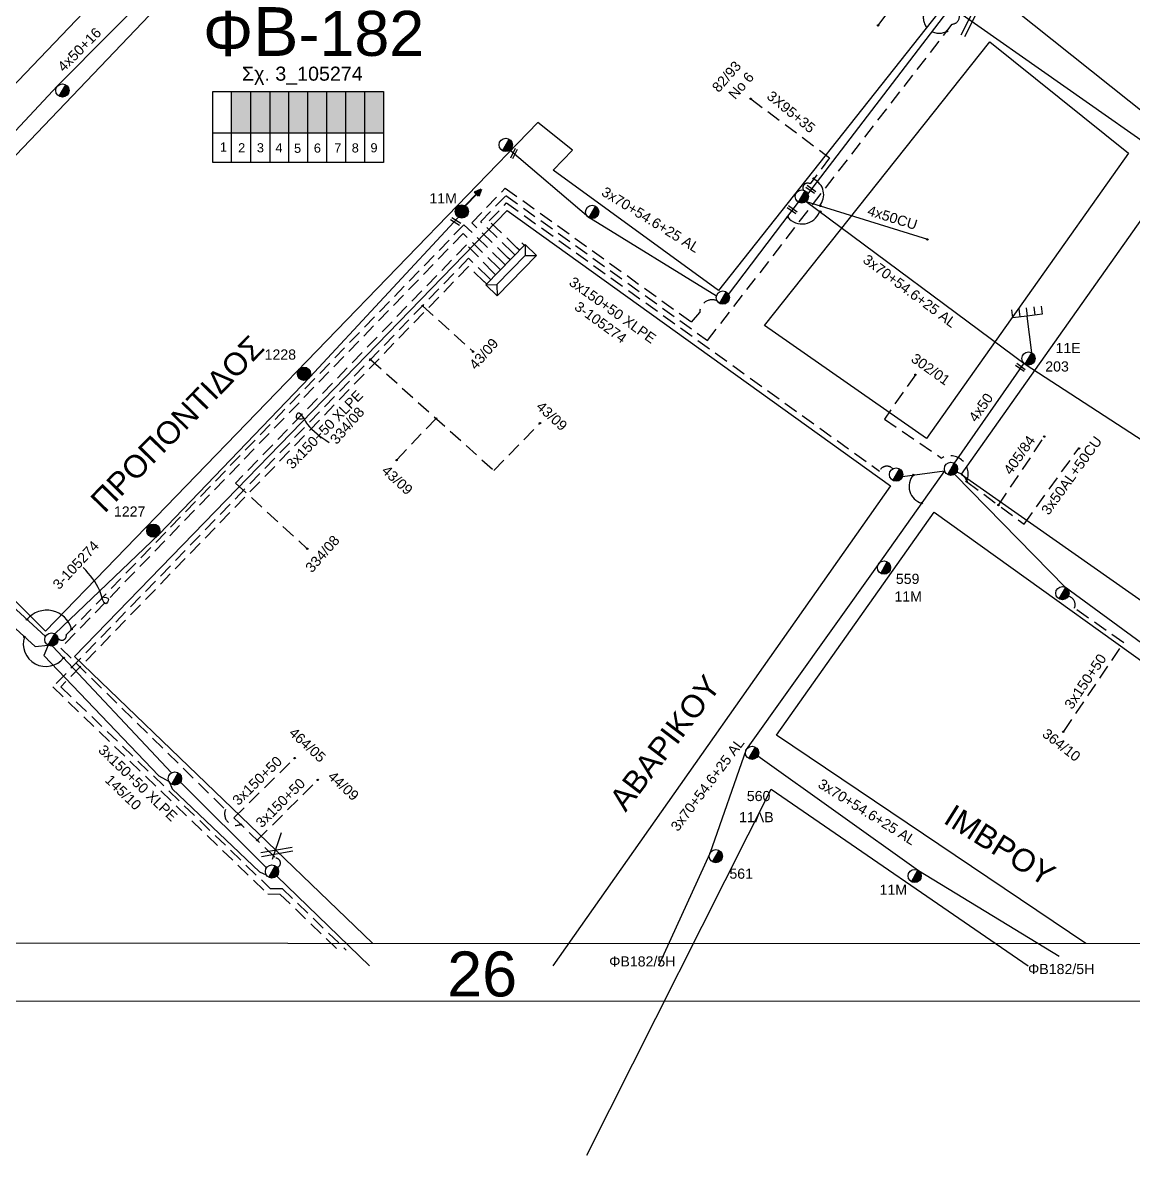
# Model space of a CAD drawing. Header units: millimetres. Extents: x 1138 to 9186, y 1584 to 2927.
# Drawn here: x 7382.3 to 7579.9, y 1880.3 to 2081.8 of the extents above; entities that cross this region are included whole.
import ezdxf
from ezdxf.enums import TextEntityAlignment as Align

# ---------------------------------------------------------------- set-up
doc = ezdxf.new("R2010")
doc.units = ezdxf.units.MM
doc.linetypes.add('DASHED', pattern=[19.05, 12.7, -6.35])
for name, color, linetype, lineweight in [('3x150+50', 7, 'Continuous', 30), ('3x150+50 XLPE', 7, 'SYN_LINE', 30), ('3x50AL+50CU', 7, 'Continuous', 30), ('3x70+54.6+25 AL', 7, 'SYN_LINE', 30), ('3x95+35', 7, 'Continuous', 30), ('4x50', 7, 'Continuous', 30), ('4x50+16', 7, 'Continuous', 30), ('4x50AL', 7, 'Continuous', 30), ('4x50CU', 7, 'Continuous', 30), ('4x6CU', 7, 'Continuous', 30), ('Υπόβαθρο ΔΕΗ', 7, 'Continuous', 30)]:
    doc.layers.add(name, color=color, linetype=linetype, lineweight=lineweight)
for name, color, linetype in [('Pillar OTE', 7, 'Continuous'), ('TEXT ΚΑΛΩΔΙΩΝ', 7, 'Continuous'), ('Άγνωστα', 7, 'Continuous'), ('ΑΓΝΩΣΤΟ ΕΝΑΕΡΙΟ ΚΑΛΩΔΙΟ', 7, 'Continuous'), ('Επίτονοι', 7, 'Continuous'), ('Επιγραφές - Σχήματα', 7, 'Continuous'), ('Καλώδια ΧΤ   3x150AL+50CU', 7, 'DASHED'), ('Καλώδια ΧΤ   3x95+35 XLPE', 7, 'DASHED'), ('Μηχανική τομή', 7, 'Continuous'), ('Στύλος Ξύλινος', 7, 'Continuous'), ('Στύλος Ξύλινος @ 1', 7, 'Continuous'), ('Στύλος ΦΜ', 7, 'Continuous'), ('Στύλος ΦΜ @ 1', 7, 'Continuous'), ('Συνδέσεις', 7, 'Continuous'), ('Τομή', 7, 'Continuous'), ('Υποσταθμός πόλεως', 7, 'Continuous')]:
    doc.layers.add(name, color=color, linetype=linetype)
doc.styles.add('arial', font='arial.ttf')
doc.styles.get("Standard").update_dxf_attribs({"font": 'arial.ttf'})
doc.linetypes.add('SYN_LINE', pattern='A,0.5,-0.0001,["/\\/\\/\\/",Standard,S=0.1,R=0,X=0,Y=-0.05],-0.25', length=0.7501)

# ---------------------------------------------------------------- blocks, each defined once
blk = doc.blocks.new('ΥΠΑΡΧΩΝ ΤΣΙΜΕΝΤΕΝΙΟΣ ΣΤΥΛΟΣ')
at = {"layer": 'Στύλος ΦΜ'}
blk.add_hatch(color=7, dxfattribs=at).paths.add_polyline_path([(-1.29, -2.28, 0.574793), (2.62, 0, 0.268822), (1.3, 2.27)])
at = {"layer": 'Στύλος ΦΜ', "color": 7}
blk.add_line((-1.29, -2.28), (1.3, 2.27), dxfattribs=at)
blk.add_circle((0, 0), 2.62, dxfattribs=at)
at = {"layer": 'Στύλος ΦΜ', "flags": 4}
for tag, p in [('ΑΡΙΘΜΟΣ', (-4.68, 8.05)), ('ΤΥΠΟΣ', (-4.91, 3.03))]:
    blk.add_attdef(tag, p, '', height=4, dxfattribs=at)
blk = doc.blocks.new('ΥΠΑΡΧΩΝ ΞΥΛΙΝΟΣ ΣΤΥΛΟΣ')
at = {"layer": 'Στύλος Ξύλινος'}
h = blk.add_hatch(color=7, dxfattribs=at)
h.paths.add_polyline_path([(-2.62, 0, 0.270008), (-1.29, -2.28), (1.3, 2.27, 0.576266)])
h.paths.add_polyline_path([(-1.29, -2.28, 0.574793), (2.62, 0, 0.268822), (1.3, 2.27)])
at = {"layer": 'Στύλος Ξύλινος', "color": 7}
blk.add_line((-1.29, -2.28), (1.3, 2.27), dxfattribs=at)
blk.add_circle((0, 0), 2.62, dxfattribs=at)
at = {"layer": 'Στύλος Ξύλινος', "flags": 4}
for tag, p in [('ΑΡΙΘΜΟΣ', (-4.91, 8.6)), ('ΤΥΠΟΣ', (-4.85, 3.39))]:
    blk.add_attdef(tag, p, '', height=4, dxfattribs=at)
blk = doc.blocks.new('ΥΠΟΣΤΑΘΜΟΣ ΠΟΛΕΩΣ 9 ΑΝΑΧΩΡΗΣΕΩΝ')
at = {"layer": 'Υποσταθμός πόλεως', "ltscale": 40}
for p, q in [((-9.63, -2.82), (-9.63, -4)), ((-7.12, -2.82), (-7.12, -4)), ((-4.84, -2.82), (-4.84, -4)), ((-2.36, -2.82), (-2.36, -4)), ((0.09, -2.82), (0.09, -4)), ((2.55, -2.82), (2.55, -4)), ((5.02, -2.82), (5.02, -4)), ((7.48, -2.82), (7.48, -4)), ((9.61, -2.82), (9.61, -4))]:
    blk.add_line(p, q, dxfattribs=at)
blk.add_lwpolyline([(-10.02, 2.82), (10.02, 2.82), (10.02, -2.82), (-10.02, -2.82)], close=True, dxfattribs=at)
for points in [[(-7.21, 0), (-10.02, 2.82)], [(-10.02, -2.82), (-7.21, 0)], [(-7.21, 0), (7.21, 0)], [(7.21, 0), (10.02, 2.82)], [(10.02, -2.82), (7.21, 0)]]:
    blk.add_lwpolyline(points, dxfattribs=at)
at = {"layer": 'Υποσταθμός πόλεως', "linetype": 'SYN_LINE', "ltscale": 40, "flags": 1}
for tag, p in [('ΜΕΤΑΣΧΗΜΑΤΙΣΜΟΣ', (10.79, 1.71)), ('ΙΣΧΥΣ', (10.77, -1.08)), ('ΑΡΙΘΜΟΣ', (10.89, -3.8))]:
    blk.add_attdef(tag, p, '', height=1.8, dxfattribs=at)
blk = doc.blocks.new('ΕΠΙΤΟΝΟΣ')
at = {"layer": 'Επίτονοι', "lineweight": 40, "ltscale": 40}
blk.add_hatch(color=256, dxfattribs=at).paths.add_polyline_path([(-1.13, 6.47), (0, 9.1), (1.13, 6.47)])
for p, q in [((-1.13, 6.47), (0, 9.1)), ((0, 9.1), (1.13, 6.47)), ((1.13, 6.47), (-1.13, 6.47)), ((-1.13, 6.47), (0, 6.47)), ((0, 6.47), (0, 0))]:
    blk.add_line(p, q, dxfattribs=at)
blk = doc.blocks.new('_ΣΥΝΔΕΣΗ')
at = {"layer": 'Συνδέσεις', "linetype": 'SYN_LINE', "ltscale": 40}
blk.add_hatch(color=256, dxfattribs=at).paths.add_polyline_path([(0.5, -0.01, 1), (-0.5, -0.01, 1)])
at = {"layer": 'Συνδέσεις'}
blk.add_circle((0, -0.01), 0.5, dxfattribs=at)
blk = doc.blocks.new('ΜΗΧΑΝΙΚΗ ΤΟΜΗ')
at = {"layer": 'Μηχανική τομή', "ltscale": 40}
for p, q in [((-1.89, 0.78), (5.69, 0.78)), ((-1.89, -0.77), (5.69, -0.77))]:
    blk.add_line(p, q, dxfattribs=at)
blk = doc.blocks.new('A$C6B443C3E')
at = {"layer": 'Υπόβαθρο ΔΕΗ', "lineweight": 30, "ltscale": 0.1}
for p, q in [((-0.89, 8.1), (-0.5, 6.7)), ((0.38, 8.46), (0.78, 7.06)), ((-4.73, 7.03), (-4.33, 5.62)), ((-3.45, 7.39), (-3.06, 5.98)), ((-2.17, 7.75), (-1.78, 6.34))]:
    blk.add_line(p, q, dxfattribs=at)
for points in [[(-1.78, 6.34), (-4.33, 5.62)], [(0.78, 7.06), (-1.78, 6.34)], [(0, 0), (-1.78, 6.34)]]:
    blk.add_lwpolyline(points, dxfattribs=at)
blk = doc.blocks.new('ΤΟΜΗ')
at = {"layer": 'Τομή', "ltscale": 40}
for p, q in [((-5.68, 0), (17.06, 0)), ((-5.68, -2.77), (17.06, -2.77))]:
    blk.add_line(p, q, dxfattribs=at)

msp = doc.modelspace()

# ---------------------------------------------------------------- hatches: boundary and pattern name
at = {"layer": 'Καλώδια ΧΤ   3x150AL+50CU', "linetype": 'DASHED', "lineweight": -3, "ltscale": 0.2}
h = msp.add_hatch(color=151, dxfattribs=at)
h.dxf.hatch_style = 1
h.paths.add_polyline_path([(7422.93, 2069.57), (7419.49, 2069.57), (7419.49, 2062.21), (7422.93, 2062.2)])
h = msp.add_hatch(color=173, dxfattribs=at)
h.dxf.hatch_style = 1
h.paths.add_polyline_path([(7422.93, 2062.2), (7426.37, 2062.2), (7426.37, 2069.57), (7422.93, 2069.57)])
h = msp.add_hatch(color=62, dxfattribs=at)
h.dxf.hatch_style = 1
h.paths.add_polyline_path([(7429.67, 2069.57), (7426.37, 2069.57), (7426.37, 2062.2), (7429.67, 2062.2)])
h = msp.add_hatch(color=6, dxfattribs=at)
h.dxf.hatch_style = 1
h.paths.add_polyline_path([(7433.06, 2069.57), (7429.67, 2069.57), (7429.67, 2062.2), (7433.06, 2062.19)])
h = msp.add_hatch(color=2, dxfattribs=at)
h.dxf.hatch_style = 1
h.paths.add_polyline_path([(7433.06, 2062.19), (7436.45, 2062.19), (7436.45, 2069.57), (7433.06, 2069.57)])
h = msp.add_hatch(color=85, dxfattribs=at)
h.dxf.hatch_style = 1
h.paths.add_polyline_path([(7436.45, 2062.19), (7439.85, 2062.19), (7439.85, 2069.57), (7436.45, 2069.57)])
h = msp.add_hatch(color=30, dxfattribs=at)
h.dxf.hatch_style = 1
h.paths.add_polyline_path([(7439.79, 2062.19), (7443.19, 2062.19), (7443.19, 2069.56), (7439.79, 2069.57)])
h = msp.add_hatch(color=133, dxfattribs=at)
h.dxf.hatch_style = 1
h.paths.add_polyline_path([(7443.11, 2062.19), (7446.51, 2062.19), (7446.51, 2069.56), (7443.11, 2069.56)])

# ---------------------------------------------------------------- linework, layer by layer
at = {"layer": '3x150+50', "lineweight": -3}
msp.add_lwpolyline([(6972.18, 1918.16), (9029.84, 1917.64), (9029.84, 2900.53), (6972.18, 2900.53)], close=True, dxfattribs=at)
at = {"layer": '3x150+50', "color": 85, "linetype": 'DASHED', "lineweight": -3, "ltscale": 0.2}
msp.add_lwpolyline([(7567.49, 1955.73), (7578.16, 1971.5), (7569.41, 1977.66, 0.464481), (7568.3, 1979.78, -2.066981)], format="xyb", dxfattribs=at)
at = {"layer": '3x150+50', "color": 173, "linetype": 'DASHED', "lineweight": -3, "ltscale": 0.2}
for points in [[(7419.88, 1940.37), (7430.7, 1950.98)], [(7424.04, 1936.37), (7434.82, 1947.1)]]:
    msp.add_lwpolyline(points, dxfattribs=at)
msp.add_lwpolyline([(7419.88, 1940.37), (7427.37, 1933.17, -0.822362), (7427.61, 1931.52)], format="xyb", dxfattribs=at)
at = {"layer": '3x150+50 XLPE', "color": 2, "linetype": 'DASHED', "lineweight": -3, "ltscale": 0.2}
msp.add_lwpolyline([(7469.45, 2040.91), (7463.79, 2046.4), (7468.29, 2051.04), (7504.15, 2025.26), (7547.68, 2081.54, 0.759548), (7548.24, 2084.02, 88.379213)], format="xyb", dxfattribs=at)
at = {"layer": '3x150+50 XLPE', "color": 85, "linetype": 'DASHED', "lineweight": -3, "ltscale": 0.2}
msp.add_lwpolyline([(7468.59, 2040.02), (7462.2, 2046.2), (7468.17, 2052.36), (7501.31, 2028.53), (7502.75, 2030.26, -0.53045), (7505.83, 2032.33, -8.388513)], format="xyb", dxfattribs=at)
at = {"layer": '3x150+50 XLPE', "color": 6, "linetype": 'DASHED', "lineweight": -3, "ltscale": 0.2}
msp.add_lwpolyline([(7470.24, 2041.73), (7465.3, 2046.52), (7468.41, 2049.73), (7534.75, 2002.02, -0.566297), (7537.08, 2002.43)], format="xyb", dxfattribs=at)
at = {"layer": '3x150+50 XLPE', "color": 62, "linetype": 'DASHED', "lineweight": -3, "ltscale": 0.2}
msp.add_lwpolyline([(7467.73, 2039.14), (7460.81, 2045.85), (7390.08, 1972.91, -0.83516), (7388.59, 1972.34)], format="xyb", dxfattribs=at)
at = {"layer": '3x150+50 XLPE', "color": 173, "linetype": 'DASHED', "lineweight": -3, "ltscale": 0.2}
msp.add_lwpolyline([(7466.88, 2038.26), (7460.67, 2044.27), (7389.11, 1970.55), (7418.39, 1941.81, 0.678933), (7421.11, 1939.19)], format="xyb", dxfattribs=at)
at = {"layer": '3x150+50 XLPE', "color": 30, "linetype": 'DASHED', "lineweight": -3, "ltscale": 0.2}
msp.add_lwpolyline([(7466.02, 2037.37), (7461.28, 2042.28), (7420.19, 1999.89), (7432.95, 1988.2)], dxfattribs=at)
at = {"layer": '3x150+50 XLPE', "color": 151, "linetype": 'DASHED', "lineweight": -3, "ltscale": 0.2}
for points in [[(7465.16, 2036.49), (7461.65, 2039.89), (7387.69, 1963.63), (7425.93, 1926.81), (7428.08, 1926.79), (7438.6, 1916.66)], [(7453.46, 2031.44), (7462.45, 2023.28)], [(7444.19, 2021.89), (7466.13, 2002.14), (7474.34, 2010.57)], [(7455.85, 2011.4), (7448.82, 2003.98)]]:
    msp.add_lwpolyline(points, dxfattribs=at)
at = {"layer": '3x150+50 XLPE', "color": 133, "linetype": 'DASHED', "lineweight": -3, "ltscale": 0.2}
msp.add_lwpolyline([(7464.42, 2035.72), (7461.63, 2038.43), (7389.11, 1963.65), (7426.34, 1927.81), (7428.48, 1927.79), (7439.86, 1916.84)], dxfattribs=at)
at = {"layer": '3x50AL+50CU', "color": 85, "linetype": 'DASHED', "lineweight": -3, "ltscale": 0.2}
for points in [[(7541.12, 2019.17), (7535.59, 2011.27), (7545.75, 2004.35, -0.72447), (7550.22, 2000.17), (7560.44, 1992.61), (7570.16, 2006.08)], [(7550.22, 2000.17, 0.299682), (7548.46, 2001.82, 59.7551)]]:
    msp.add_lwpolyline(points, format="xyb", dxfattribs=at)
msp.add_lwpolyline([(7555.88, 1995.99), (7564.09, 2008.17)], dxfattribs=at)
at = {"layer": '3x70+54.6+25 AL', "color": 5, "linetype": 'SYN_LINE', "lineweight": -3, "ltscale": 15}
msp.add_lwpolyline([(7692.18, 1973.72), (7653.97, 2004.93), (7617.82, 2033.06), (7586.78, 2056.99), (7548.24, 2084.02)], dxfattribs=at)
at = {"layer": '3x70+54.6+25 AL', "color": 85, "linetype": 'SYN_LINE', "lineweight": -3, "ltscale": 15}
for points in [[(7505.71, 2033.14), (7483.03, 2047.11), (7468.98, 2059.13)], [(7507.89, 2033.46), (7520.33, 2049.84)], [(7521.7, 2049.99), (7560.66, 2021.03), (7594.5, 1999.07), (7633.36, 1972.46), (7667.6, 1948.23), (7673.03, 1946.4)], [(7654.8, 1919.1), (7627.4, 1938.48), (7598.19, 1959.08), (7567.84, 1981.34), (7548.11, 2001.45)]]:
    msp.add_lwpolyline(points, dxfattribs=at)
at = {"layer": '3x70+54.6+25 AL', "color": 62, "linetype": 'SYN_LINE', "lineweight": -3, "ltscale": 15}
for points in [[(7315.62, 2042.55), (7314.49, 2040.79), (7324.02, 2031.16), (7325.95, 2030.97), (7325.57, 2029.52), (7332.07, 2022.78), (7334.65, 2023.29), (7334.29, 2020.7), (7337.47, 2017.53), (7339.08, 2017.26), (7339.17, 2015.45), (7360.42, 1993.23), (7362.45, 1992.58), (7362.67, 1990.77), (7384.54, 1970.8), (7386.86, 1971.04), (7386.09, 1969.21), (7406.52, 1947.84), (7408.36, 1946.82), (7408.89, 1945.53), (7424.47, 1930.73), (7425.66, 1930.2)], [(7386.39, 1972.6), (7364.08, 1993.08)], [(7387.65, 1970.91), (7408.78, 1948.35)], [(7410.4, 1946.71), (7425.7, 1931.47)], [(7427.52, 1929.99), (7444, 1914.05)]]:
    msp.add_lwpolyline(points, dxfattribs=at)
at = {"layer": '3x70+54.6+25 AL', "color": 6, "linetype": 'SYN_LINE', "lineweight": -3, "ltscale": 15}
for points in [[(7546.31, 2002.08), (7534.5, 1985.43), (7511.02, 1952.48), (7504.53, 1933.98), (7495.41, 1914.05)], [(7513.11, 1951.38), (7541.66, 1930.98), (7566.71, 1915.76)]]:
    msp.add_lwpolyline(points, dxfattribs=at)
at = {"layer": '3x70+54.6+25 AL', "color": 6, "linetype": 'SYN_LINE', "lineweight": -3, "ltscale": 10}
msp.add_lwpolyline([(7538.81, 2001.07), (7546.31, 2002.08)], dxfattribs=at)
at = {"layer": '3x95+35', "color": 85, "linetype": 'DASHED', "lineweight": -3, "ltscale": 0.2}
msp.add_lwpolyline([(7511.82, 2068.25), (7525.85, 2057.77), (7522.38, 2053.12, 0.764593), (7521.19, 2052.01, 15.768627)], format="xyb", dxfattribs=at)
at = {"layer": '4x50', "color": 85, "lineweight": -3, "ltscale": 0.2}
msp.add_lwpolyline([(7560.43, 2021.21), (7548.02, 2003.44)], dxfattribs=at)
at = {"layer": '4x50+16', "color": 62, "lineweight": -3, "ltscale": 0.2}
msp.add_lwpolyline([(7340.24, 2019.31), (7358.48, 2038.43), (7388.53, 2070.53), (7417.09, 2099.36)], dxfattribs=at)
at = {"layer": '4x50+16', "color": 2, "lineweight": -3, "ltscale": 0.2}
msp.add_lwpolyline([(7522, 2051.3), (7546.86, 2083.86)], dxfattribs=at)
at = {"layer": '4x50CU', "color": 85, "linetype": 'SYN_LINE', "lineweight": -3, "ltscale": 15}
msp.add_lwpolyline([(7521.7, 2049.99), (7543.29, 2043.29)], dxfattribs=at)
at = {"layer": '4x6CU', "color": 2, "linetype": 'DASHED', "lineweight": -3, "ltscale": 0.2}
msp.add_lwpolyline([(7534.49, 2081.31), (7541.79, 2091.08), (7545.95, 2087.99), (7542.61, 2083.42, 0.666223), (7546.71, 2080.28, 5.056728)], format="xyb", dxfattribs=at)
at = {"layer": 'Pillar OTE', "lineweight": -3, "ltscale": 40}
for points in [[(7416.17, 2056.93), (7416.17, 2069.57), (7446.5, 2069.56), (7446.5, 2056.9), (7416.17, 2056.93)], [(7419.49, 2056.92), (7419.49, 2069.57)], [(7422.93, 2056.92), (7422.93, 2069.57)], [(7426.37, 2056.92), (7426.37, 2069.57)], [(7429.67, 2056.91), (7429.67, 2069.57)], [(7433.06, 2056.91), (7433.06, 2069.57)], [(7436.45, 2056.91), (7436.45, 2069.57)], [(7439.79, 2056.9), (7439.79, 2069.57)], [(7443.18, 2056.9), (7443.18, 2069.56)], [(7416.17, 2062.21), (7446.5, 2062.18)]]:
    msp.add_lwpolyline(points, dxfattribs=at)
at = {"layer": 'ΑΓΝΩΣΤΟ ΕΝΑΕΡΙΟ ΚΑΛΩΔΙΟ', "color": 62, "lineweight": -3, "ltscale": 0.2}
msp.add_lwpolyline([(7459.86, 2047.18), (7433.38, 2018.74), (7406.59, 1990.83), (7388.03, 1973.09)], dxfattribs=at)
at = {"layer": 'Επιγραφές - Σχήματα', "lineweight": -3}
msp.add_lwpolyline([(6949.78, 2926.89), (9185.18, 2926.75), (9185.88, 1907.61), (6949.78, 1907.75)], close=True, dxfattribs=at)
at = {"layer": 'Τομή', "lineweight": -3}
msp.add_line((7428.3, 1937.66), (7426.71, 1932.95), dxfattribs=at)
at = {"layer": 'Υπόβαθρο ΔΕΗ', "lineweight": -3}
for points in [[(7446.04, 2218.34), (7469.71, 2196.24), (7483.12, 2187.06), (7413.71, 2105.2), (7336.4, 2024.31), (7294.01, 2067.67), (7446.04, 2218.34)], [(7462.08, 2149.65), (7545.02, 2083.38), (7506.07, 2034.18), (7476.67, 2055.54), (7480.1, 2059.13), (7473.95, 2064.05), (7386.39, 1973.58), (7342.39, 2017.74), (7411.1, 2089.73), (7462.08, 2149.65)], [(7468.52, 2048.41), (7391.55, 1969.04), (7444.52, 1918.04)], [(7468.52, 2048.41), (7536.67, 1999.41), (7476.63, 1914.05)], [(7571.44, 1918.01), (7516.4, 1955.06), (7544.48, 1994.73), (7647.27, 1920.99), (7645.46, 1917.99)], [(7482.68, 1880.32), (7515.44, 1945.43), (7561.15, 1914.05)]]:
    msp.add_lwpolyline(points, dxfattribs=at)
for points in [[(7558.77, 2084.09), (7586.15, 2119.17), (7723.13, 2030.65), (7688.39, 1980.79)], [(7554.34, 2078.37), (7579, 2058.56), (7543.09, 2007.82), (7514.28, 2027.9)], [(7652.83, 1928.8), (7683.94, 1974.41), (7585.62, 2052.91), (7549.27, 2001.51)]]:
    msp.add_lwpolyline(points, close=True, dxfattribs=at)
at = {"layer": 'Υπόβαθρο ΔΕΗ', "color": 7, "linetype": 'Continuous', "lineweight": -3, "ltscale": 0.2}
for centre, radius, start, end in [((7521.74, 2051.19), 3.06, 320.2734, 64.5539), ((7520.95, 2049.32), 3.33, 219.907, 339.0081)]:
    msp.add_arc(centre, radius, start, end, dxfattribs=at)
at = {"layer": 'Υπόβαθρο ΔΕΗ', "lineweight": -3}
for centre, radius, start, end in [((7543.08, 1999.31), 3.09, 139.1378, 254.2036), ((7386.62, 1972.73), 4.56, 14.7529, 140.6541), ((7386.46, 1971.31), 4.03, 162.226, 321.5209)]:
    msp.add_arc(centre, radius, start, end, dxfattribs=at)
for points in [[(7432.39, 2011.36), (7431.06, 2011.55), (7431.3, 2012.38), (7432.21, 2011.54), (7433.01, 2010.32), (7436.82, 2007.12)], [(7396.33, 1979.67), (7397.57, 1979.16), (7397.13, 1978.41), (7396.46, 1979.45), (7396, 1980.84), (7393.11, 1984.89)]]:
    msp.add_spline(points, degree=3, dxfattribs=at)

# ---------------------------------------------------------------- block references
at = {"layer": '4x50AL', "color": 1, "lineweight": -3, "ltscale": 0.1, "rotation": 351.4482873203811}
msp.add_blockref('A$C6B443C3E', (7561.83, 2023.08), dxfattribs=at)
at = {"layer": 'Επίτονοι', "lineweight": -3, "xscale": 0.449999999999818, "yscale": 0.449999999999818, "zscale": 0.449999999999818, "rotation": 315.9617360227249}
msp.add_blockref('ΕΠΙΤΟΝΟΣ', (7461.03, 2049.22), dxfattribs=at)
at = {"layer": 'Μηχανική τομή', "lineweight": -3, "xscale": 0.25, "yscale": 0.25, "zscale": 0.25}
for p, rotation in [((7469.53, 2058.11), 62.8697224294164), ((7522.88, 2051.82), 143.98561449496), ((7519.56, 2048.2), 143.98561449496), ((7458.95, 2046.71), 327.1320431928102), ((7560.17, 2020.16), 143.98561449496)]:
    msp.add_blockref('ΜΗΧΑΝΙΚΗ ΤΟΜΗ', p, dxfattribs=dict(at, rotation=rotation))
at = {"layer": 'Στύλος Ξύλινος @ 1', "lineweight": -3, "ltscale": 40}
ref = msp.add_blockref('ΥΠΑΡΧΩΝ ΞΥΛΙΝΟΣ ΣΤΥΛΟΣ', (7460.44, 2048.2), dxfattribs=dict(at, xscale=0.4499999999998181, yscale=0.4499999999998181, zscale=0.4499999999998181))
ref.add_attrib('ΤΥΠΟΣ', '11M', (7454.67, 2049.65), dxfattribs={"layer": 'Στύλος Ξύλινος', "height": 1.8, "flags": 4})
ref = msp.add_blockref('ΥΠΑΡΧΩΝ ΞΥΛΙΝΟΣ ΣΤΥΛΟΣ', (7432.36, 2019.35), dxfattribs=dict(at, xscale=0.4499999999998181, yscale=0.4499999999998181, zscale=0.4499999999998181))
ref.add_attrib('ΤΥΠΟΣ', '1228', (7425.36, 2021.86), dxfattribs={"layer": 'Στύλος Ξύλινος', "height": 1.8, "flags": 4})
ref = msp.add_blockref('ΥΠΑΡΧΩΝ ΞΥΛΙΝΟΣ ΣΤΥΛΟΣ', (7405.57, 1991.43), dxfattribs=dict(at, xscale=0.4499999999998181, yscale=0.4499999999998181, zscale=0.4499999999998181))
ref.add_attrib('ΤΥΠΟΣ', '1227', (7398.56, 1993.94), dxfattribs={"layer": 'Στύλος Ξύλινος', "height": 1.8, "flags": 4})
at = {"layer": 'Στύλος ΦΜ @ 1', "lineweight": -3, "ltscale": 40, "xscale": 0.4499999999998183, "yscale": 0.4499999999998183, "zscale": 0.4499999999998183}
for p in [(7389.39, 2069.73), (7468.25, 2060.05), (7520.91, 2050.87), (7483.62, 2048.13), (7506.86, 2032.89), (7547.44, 2002.42), (7537.68, 2001.41), (7567.26, 1980.32), (7387.44, 1972.07), (7409.41, 1947.35), (7426.67, 1930.81)]:
    msp.add_blockref('ΥΠΑΡΧΩΝ ΤΣΙΜΕΝΤΕΝΙΟΣ ΣΤΥΛΟΣ', p, dxfattribs=at)
at = {"layer": 'Στύλος ΦΜ @ 1', "lineweight": -3, "ltscale": 40}
ref = msp.add_blockref('ΥΠΑΡΧΩΝ ΤΣΙΜΕΝΤΕΝΙΟΣ ΣΤΥΛΟΣ', (7561.24, 2022.06), dxfattribs=dict(at, xscale=0.4499999999998183, yscale=0.4499999999998183, zscale=0.4499999999998183))
ref.add_attrib('ΤΥΠΟΣ', '11E', (7566.04, 2023.02), dxfattribs={"layer": 'Στύλος ΦΜ', "height": 1.8, "rotation": 360, "flags": 4})
ref.add_attrib('ΑΡΙΘΜΟΣ', '203', (7564.21, 2019.74), dxfattribs={"layer": 'Στύλος ΦΜ', "height": 1.8, "rotation": 360, "flags": 4})
ref = msp.add_blockref('ΥΠΑΡΧΩΝ ΤΣΙΜΕΝΤΕΝΙΟΣ ΣΤΥΛΟΣ', (7535.53, 1984.86), dxfattribs=dict(at, xscale=0.4499999999998183, yscale=0.4499999999998183, zscale=0.4499999999998183))
ref.add_attrib('ΤΥΠΟΣ', '559', (7537.64, 1981.96), dxfattribs={"layer": 'Στύλος ΦΜ', "height": 1.8, "rotation": 360, "flags": 4})
ref.add_attrib('ΑΡΙΘΜΟΣ', '11M', (7537.39, 1978.83), dxfattribs={"layer": 'Στύλος ΦΜ', "height": 1.8, "rotation": 360, "flags": 4})
ref = msp.add_blockref('ΥΠΑΡΧΩΝ ΤΣΙΜΕΝΤΕΝΙΟΣ ΣΤΥΛΟΣ', (7512.06, 1951.92), dxfattribs=dict(at, xscale=0.4499999999998183, yscale=0.4499999999998183, zscale=0.4499999999998183))
ref.add_attrib('ΤΥΠΟΣ', '560', (7511.13, 1943.33), dxfattribs={"layer": 'Στύλος ΦΜ', "height": 1.8, "rotation": 360, "flags": 4})
ref.add_attrib('ΑΡΙΘΜΟΣ', '11ΛΒ', (7509.75, 1939.57), dxfattribs={"layer": 'Στύλος ΦΜ', "height": 1.8, "rotation": 360, "flags": 4})
ref = msp.add_blockref('ΥΠΑΡΧΩΝ ΤΣΙΜΕΝΤΕΝΙΟΣ ΣΤΥΛΟΣ', (7505.61, 1933.54), dxfattribs=dict(at, xscale=0.4499999999998183, yscale=0.4499999999998183, zscale=0.4499999999998183))
ref.add_attrib('ΤΥΠΟΣ', '561', (7508.03, 1929.52), dxfattribs={"layer": 'Στύλος ΦΜ', "height": 1.8, "rotation": 360, "flags": 4})
ref = msp.add_blockref('ΥΠΑΡΧΩΝ ΤΣΙΜΕΝΤΕΝΙΟΣ ΣΤΥΛΟΣ', (7540.99, 1930.01), dxfattribs=dict(at, xscale=0.4499999999998183, yscale=0.4499999999998183, zscale=0.4499999999998183))
ref.add_attrib('ΤΥΠΟΣ', '11M', (7534.74, 1926.66), dxfattribs={"layer": 'Στύλος ΦΜ', "height": 1.8, "rotation": 360, "flags": 4})
at = {"layer": 'Συνδέσεις', "lineweight": -3, "xscale": 0.25, "yscale": 0.25, "zscale": 0.25}
for p in [(7534.49, 2081.31), (7546.71, 2080.28), (7511.82, 2068.25), (7523.01, 2054.09), (7524.2, 2049.21), (7518.38, 2047.21), (7524.2, 2048.2), (7543.24, 2043.24), (7453.46, 2031.44), (7462.45, 2023.28), (7444.19, 2021.89), (7541.12, 2019.17), (7455.85, 2011.4), (7474.34, 2010.57), (7564.03, 2008.17), (7570.24, 2006.05), (7448.82, 2003.98), (7540.74, 2001.33), (7550.22, 2000.17), (7542.24, 1996.34), (7555.88, 1995.99), (7432.95, 1988.21), (7383.09, 1975.63), (7382.63, 1972.54), (7391.03, 1973.9), (7389.62, 1968.81), (7567.41, 1955.67), (7430.7, 1950.98), (7434.82, 1947.1), (7421.11, 1939.19), (7424.04, 1936.38)]:
    msp.add_blockref('_ΣΥΝΔΕΣΗ', p, dxfattribs=at)
at = {"layer": 'Τομή', "lineweight": -3, "xscale": 0.2499999999999999, "yscale": 0.2499999999999999, "zscale": 0.2499999999999999}
for p, rotation in [((7549.92, 2080.91), 62.83241866332541), ((7426.07, 1934.42), 9.85099913724334)]:
    msp.add_blockref('ΤΟΜΗ', p, dxfattribs=dict(at, rotation=rotation))
at = {"layer": 'Υποσταθμός πόλεως', "lineweight": -3, "xscale": 0.4999999999999999, "yscale": 0.4999999999999999, "zscale": 0.4999999999999999, "rotation": 225.8780191083339}
msp.add_blockref('ΥΠΟΣΤΑΘΜΟΣ ΠΟΛΕΩΣ 9 ΑΝΑΧΩΡΗΣΕΩΝ', (7469.2, 2037.78), dxfattribs=at)

# ---------------------------------------------------------------- texts
at = {"lineweight": -3, "ltscale": 30, "char_height": 1.63, "width": 11.2573, "attachment_point": 1}
for s, insert in [('1', (7417.41, 2060.49)), ('2', (7420.65, 2060.35)), ('3', (7423.98, 2060.35)), ('4', (7427.28, 2060.35)), ('5', (7430.59, 2060.27)), ('6', (7434.11, 2060.3)), ('7', (7437.74, 2060.3)), ('8', (7440.85, 2060.33)), ('9', (7444.18, 2060.35))]:
    msp.add_mtext(s, dxfattribs=dict(at, insert=insert))
at = {"lineweight": -3, "ltscale": 40, "char_height": 4, "width": 65.6312, "attachment_point": 1, "style": 'arial'}
for s, insert, rotation in [('ΠPOΠONTIΔOΣ', (7394.04, 1997.19), 45.6721), ('ΑΒAPIKOY', (7486.39, 1943.67), 52.6607), ('IMBPOY', (7548.01, 1942.95), 327.7925)]:
    msp.add_mtext(s, dxfattribs=dict(at, insert=insert, rotation=rotation))
at = {"layer": 'TEXT ΚΑΛΩΔΙΩΝ', "linetype": 'Continuous', "lineweight": -3, "ltscale": 0.2}
for s, rotation, p in [('4x50+16', 45.2703, (7392.41, 2077.01)), ('3x70+54.6+25 AL', 328.3641, (7494.03, 2046.75)), ('4x50CU', 342.7572, (7537.04, 2047.11)), ('3x70+54.6+25 AL', 323.379, (7540.11, 2034.07)), ('3x150+50 XLPE', 324.2814, (7487.26, 2030.67)), ('3x150+50 XLPE', 45.878, (7436.01, 2009.43)), ('4x50', 55.0837, (7552.75, 2013.35)), ('3x50AL+50CU', 54.1993, (7568.89, 2001.25)), ('3x150+50', 55.9312, (7571.34, 1964.62)), ('3x150+50 XLPE', 316.09, (7402.83, 1946.55)), ('3x70+54.6+25 AL', 53.1044, (7504.12, 1946.28)), ('3x150+50', 44.4408, (7424.03, 1946.96)), ('3x150+50', 44.8491, (7428.16, 1943.01)), ('3x70+54.6+25 AL', 328.0914, (7532.52, 1941.41))]:
    msp.add_text(s, height=1.8, rotation=rotation, dxfattribs=at).set_placement(p, align=Align.MIDDLE_CENTER)
at = {"layer": 'Άγνωστα', "color": 7, "lineweight": -3, "insert": (7421.33, 2073.97), "char_height": 2.5, "width": 4.551914400963142e-14, "attachment_point": 1}
msp.add_mtext('Σχ. 3_105274', dxfattribs=at)
at = {"layer": 'Άγνωστα', "lineweight": -3, "ltscale": 40, "char_height": 1.8, "width": 12.7137, "attachment_point": 1, "style": 'arial'}
for s, insert, rotation in [('82/93', (7504.77, 2070.43), 48.8715), ('No 6', (7507.69, 2069.19), 48.8715), ('3-105274', (7481.36, 2032.35), 324), ('43/09', (7461.58, 2021.11), 48.8715), ('302/01', (7541.22, 2023.11), 324.4524), ('334/08', (7436.83, 2007.83), 48.8715), ('43/09', (7474.75, 2014.62), 317.3913), ('405/84', (7556.65, 2002.26), 54.9573), ('43/09', (7447.26, 2003.23), 317.3913), ('3-105274', (7387.49, 1982.05), 46.9978), ('334/08', (7432.43, 1985.01), 48.8715), ('464/05', (7430.77, 1956.59), 317.3913), ('364/10', (7564.62, 1956.39), 322.0393), ('\\pt1.8;145/10', (7398.08, 1948.2), 316), ('44/09', (7437.68, 1948.83), 317.3913)]:
    msp.add_mtext(s, dxfattribs=dict(at, insert=insert, rotation=rotation))
at = {"layer": 'Άγνωστα', "lineweight": -3, "ltscale": 0.2, "char_height": 1.8, "width": 18.6352, "attachment_point": 1, "style": 'arial'}
for insert in [(7486.64, 1915.71), (7561.15, 1914.36)]:
    msp.add_mtext('ΦB182/5H', dxfattribs=dict(at, insert=insert))
at = {"layer": 'Επιγραφές - Σχήματα', "lineweight": -3, "insert": (7457.84, 1916.58), "char_height": 8, "width": 15.5504, "attachment_point": 1, "style": 'arial'}
msp.add_mtext('26', dxfattribs=at)
at = {"layer": 'Καλώδια ΧΤ   3x95+35 XLPE', "lineweight": -3, "ltscale": 0.2, "insert": (7515.66, 2069.83), "char_height": 1.8, "width": 34.0855, "attachment_point": 1, "rotation": 320.837, "style": 'arial'}
msp.add_mtext('3X95+35', dxfattribs=at)
at = {"layer": 'Υπόβαθρο ΔΕΗ', "lineweight": -3, "insert": (7414.4, 2084.55), "char_height": 8, "width": 84.6573, "attachment_point": 1}
msp.add_mtext('Φ{\\H1.0833x;B}-182', dxfattribs=at)

doc.saveas('drawing.dxf')
